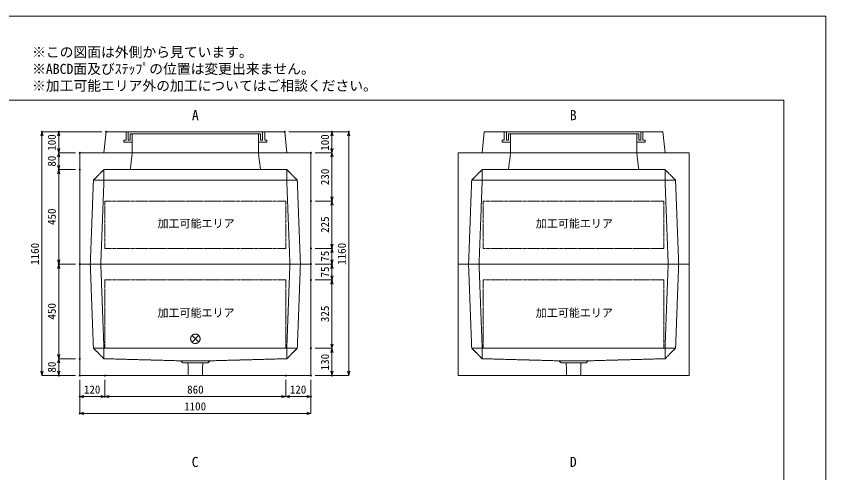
# Model space of a CAD drawing. Units: millimetres, scale not verified. Extents: x -2970 to 2970, y -2100 to 2100.
# Drawn here: x -883 to 2970, y -73 to 2100 of the extents above; entities that cross this region are included whole.
import ezdxf
from ezdxf.enums import TextEntityAlignment as Align

# ---------------------------------------------------------------- set-up
doc = ezdxf.new("R2010")
doc.units = ezdxf.units.MM
doc.header["$LTSCALE"] = 10
doc.header["$PDMODE"] = 32
doc.header["$PDSIZE"] = 5
doc.linetypes.add('LONG_DASHED1', pattern=[7, 6, -1])
doc.linetypes.add('LONG_DOUBLE_CHAIN', pattern=[21.8, 18, -1, 0.6, -0.6, 0.6, -1])
for name, color, linetype, lineweight in [('0-0_D-TTL', 7, 'Continuous', 9), ('0-1_Defpoints', 7, 'Continuous', 9), ('0-3_D-TTL-TXT', 7, 'Continuous', 9), ('0-4_D-STR-TXT', 7, 'Continuous', 9), ('0-5_D-STR-DIM', 3, 'Continuous', 9), ('0-6_0', 7, 'Continuous', 9), ('0-7_D-STR', 7, 'LONG_DASHED1', 9), ('0-8_D-STR-STR4', 134, 'LONG_DASHED1', 9), ('0-A_D-STR-STR5', 1, 'LONG_DOUBLE_CHAIN', 9)]:
    doc.layers.add(name, color=color, linetype=linetype, lineweight=lineweight)
doc.styles.add('ＭＳ ゴシック', font='')
doc.styles.get('ＭＳ ゴシック').set_extended_font_data('MS Gothic')

# ---------------------------------------------------------------- blocks, each defined once
blk = doc.blocks.new('A$C4DE05FD1')
at = {"layer": '0-0_D-TTL', "color": 134}
for p, q in [((2000, 38000), (57400, 38000)), ((57400, 38000), (57400, 2000))]:
    blk.add_line(p, q, dxfattribs=at)
at = {"layer": '0-1_Defpoints', "color": 134}
for p, q in [((0, 42000), (59400, 42000)), ((59400, 42000), (59400, 0))]:
    blk.add_line(p, q, dxfattribs=at)
at = {"layer": '0-3_D-TTL-TXT', "style": 'ＭＳ ゴシック'}
for s, p in [('※この図面は外側から見ています。', (21630.5, 39907.8)), ('※ABCD面及びｽﾃｯﾌﾟの位置は変更出来ません。', (21630.5, 39107.8)), ('※加工可能エリア外の加工についてはご相談ください。', (21630.5, 38307.8))]:
    blk.add_text(s, height=481.1, dxfattribs=at).set_placement(p, align=Align.BOTTOM_LEFT)
blk = doc.blocks.new('_Open30')
at = {"layer": '0-6_0'}
blk.add_line((0, 0), (-10, 0), dxfattribs=at)
blk.add_lwpolyline([(-10, 2.679), (0, 0), (-10, -2.679)], dxfattribs=at)
blk = doc.blocks.new('A$C31CA379A')
at = {"layer": '0-4_D-STR-TXT', "style": 'ＭＳ ゴシック'}
for s, p in [('A', (-162.9, -1095.3)), ('B', (17819.3, -1095.3)), ('C', (-175.7, -17595.3)), ('D', (17819.3, -17595.3))]:
    blk.add_text(s, height=481.1, dxfattribs=at).set_placement(p, align=Align.BOTTOM_LEFT)
blk = doc.blocks.new('A$C019679C0')
at = {"layer": '0-7_D-STR', "linetype": 'Continuous'}
for p, q in [((-4350, 0), (-4250, 1000)), ((4250, 1000), (-4250, 1000)), ((4350, 0), (4250, 1000)), ((-4350, 0), (4350, 0))]:
    blk.add_line(p, q, dxfattribs=at)
at = {"layer": '0-7_D-STR'}
for p, q in [((-3000, 0), (-3000, 900)), ((3000, 900), (3000, 0))]:
    blk.add_line(p, q, dxfattribs=at)
at = {"layer": '0-8_D-STR-STR4'}
for points in [[(-3300, 1000), (-3300, 600), (-3400, 600), (-3400, 500), (-3000, 500)], [(-3000, 900), (-3100, 900), (-3100, 600), (-3200, 600), (-3200, 1000)], [(-3000, 900), (3000, 900), (3100, 900)], [(3300, 1000), (3300, 600), (3400, 600), (3400, 500), (3000, 500)], [(3100, 900), (3100, 600), (3200, 600), (3200, 1000)]]:
    blk.add_lwpolyline(points, dxfattribs=at)
blk = doc.blocks.new('A$C202A5BD5')
at = {"layer": '0-7_D-STR', "linetype": 'Continuous'}
for p, q in [((-5500, 5300), (5500, 5300)), ((-5500, 0), (-5500, 5300)), ((5500, 5300), (5500, 0)), ((-5500, 0), (5500, 0))]:
    blk.add_line(p, q, dxfattribs=at)
at = {"layer": '0-7_D-STR'}
for p, q in [((-3000, 5300), (-3100, 4500)), ((3000, 5300), (3100, 4500)), ((-4850, 4000), (-4350, 4500)), ((4350, 4500), (-4350, 4500)), ((-4350, 4000), (-4350, 4500)), ((4850, 4000), (4350, 4500)), ((4350, 4000), (4350, 4500)), ((-4850, 4000), (-5000, 0)), ((4850, 4000), (-4850, 4000)), ((-4350, 4000), (-4500, 0)), ((4350, 4000), (4500, 0)), ((4850, 4000), (5000, 0))]:
    blk.add_line(p, q, dxfattribs=at)
at = {"layer": '0-A_D-STR-STR5'}
for p, q in [((-4300, 3000), (-4300, 750)), ((4300, 3000), (-4300, 3000)), ((4300, 3000), (4300, 750)), ((4300, 750), (-4300, 750))]:
    blk.add_line(p, q, dxfattribs=at)
blk = doc.blocks.new('A$C6F5C57E3')
at = {"layer": '0-7_D-STR'}
for p, q in [((-5000, 0), (-4850, -4000)), ((-4500, 0), (-4350, -4000)), ((4500, 0), (4350, -4000)), ((5000, 0), (4850, -4000)), ((-4350, -4500), (-4850, -4000)), ((4850, -4000), (-4850, -4000)), ((-4350, -4500), (-4350, -4000)), ((4350, -4500), (4850, -4000)), ((4350, -4500), (4350, -4000)), ((-4350, -4500), (-700, -4600)), ((700, -4600), (-700, -4600)), ((-600, -4690), (-700, -4600)), ((600, -4690), (700, -4600)), ((4350, -4500), (700, -4600)), ((600, -4690), (-600, -4690)), ((-333, -5300), (-352.5, -4690)), ((333, -5300), (352.5, -4690))]:
    blk.add_line(p, q, dxfattribs=at)
at = {"layer": '0-7_D-STR', "linetype": 'Continuous'}
for p, q in [((5500, -5300), (5500, 0)), ((-5500, -5300), (5500, -5300))]:
    blk.add_line(p, q, dxfattribs=at)
blk.add_lwpolyline([(-5500, -5300), (-5500, 0), (5500, 0)], dxfattribs=at)
at = {"layer": '0-A_D-STR-STR5'}
for p, q in [((-4300, -750), (-4300, -4000)), ((4300, -750), (-4300, -750)), ((4300, -750), (4300, -4000)), ((4300, -4000), (-4300, -4000))]:
    blk.add_line(p, q, dxfattribs=at)
blk = doc.blocks.new('A$C1C640AAB')
at = {"layer": '0-A_D-STR-STR5'}
for p, q in [((-159.1, -159.1), (159.1, 159.1)), ((-159.1, 159.1), (159.1, -159.1))]:
    blk.add_line(p, q, dxfattribs=at)
blk.add_circle((0, 0), 225, dxfattribs=at)
blk = doc.blocks.new('A$C5d9fb2c9')
at = {"layer": '0-7_D-STR'}
blk.add_blockref('A$C6F5C57E3', (0, 0), dxfattribs=at)
at = {"layer": '0-A_D-STR-STR5'}
blk.add_blockref('A$C1C640AAB', (0, -3550), dxfattribs=at)

msp = doc.modelspace()

# ---------------------------------------------------------------- linework, layer by layer
at = {"layer": '0-1_Defpoints'}
for p in [(-760, 1550), (-680, 1550), (-455, 1550), (395, 1550), (620, 1550), (700, 1550), (-580, 1450), (520, 1450), (-680, 1370), (-580, 1370), (520, 1220), (620, 1220), (520, 995), (520, 995), (620, 995), (620, 995), (-680, 920), (-580, 920), (520, 920), (520, 920), (620, 920), (520, 845), (620, 845), (520, 520), (520, 520), (-580, 470), (-680, 390), (-580, 390), (-580, 390), (-580, 390), (-460, 390), (400, 390), (520, 390), (520, 390), (520, 390), (620, 390), (-580, 290), (-460, 290), (520, 290), (-580, 210)]:
    msp.add_point(p, dxfattribs=at)
at = {"layer": '0-5_D-STR-DIM'}
for p, q in [((-475, 1550), (-760, 1550)), ((-475, 1550), (-680, 1550)), ((415, 1550), (620, 1550)), ((415, 1550), (700, 1550)), ((-760, 410), (-760, 1530)), ((-680, 1470), (-680, 1530)), ((620, 1470), (620, 1530)), ((700, 410), (700, 1530)), ((-600, 1450), (-680, 1450)), ((-600, 1450), (-680, 1450)), ((-680, 1430), (-680, 1390)), ((540, 1450), (620, 1450)), ((540, 1450), (620, 1450)), ((620, 1430), (620, 1240)), ((-600, 1370), (-680, 1370)), ((-600, 1370), (-680, 1370)), ((-680, 940), (-680, 1350)), ((540, 1220), (620, 1220)), ((540, 1220), (620, 1220)), ((620, 1200), (620, 1015)), ((540, 995), (620, 995)), ((540, 995), (620, 995)), ((620, 940), (620, 975)), ((-600, 920), (-680, 920)), ((-600, 920), (-680, 920)), ((-680, 490), (-680, 900)), ((540, 920), (620, 920)), ((540, 920), (620, 920)), ((620, 865), (620, 900)), ((540, 845), (620, 845)), ((540, 845), (620, 845)), ((620, 540), (620, 825)), ((540, 520), (620, 520)), ((540, 520), (620, 520)), ((-600, 470), (-680, 470)), ((-600, 470), (-680, 470)), ((620, 500), (620, 410)), ((-680, 450), (-680, 410)), ((-600, 390), (-760, 390)), ((-600, 390), (-680, 390)), ((540, 390), (620, 390)), ((540, 390), (700, 390)), ((-580, 370), (-580, 210)), ((-580, 370), (-580, 290)), ((-460, 370), (-460, 290)), ((-460, 370), (-460, 290)), ((400, 370), (400, 290)), ((400, 370), (400, 290)), ((520, 370), (520, 290)), ((520, 370), (520, 210)), ((-480, 290), (-560, 290)), ((380, 290), (-440, 290)), ((420, 290), (500, 290)), ((500, 210), (-560, 210))]:
    msp.add_line(p, q, dxfattribs=at)

# ---------------------------------------------------------------- block references
at = {"layer": '0-0_D-TTL', "xscale": 0.1, "yscale": 0.1}
msp.add_blockref('A$C4DE05FD1', (-2970, -2100), dxfattribs=at)
at = {"layer": '0-4_D-STR-TXT', "xscale": 0.1, "yscale": 0.1}
msp.add_blockref('A$C31CA379A', (-30, 1700), dxfattribs=at)
at = {"layer": '0-5_D-STR-DIM', "xscale": 2, "yscale": 2}
for p, rotation in [((-760, 1550), 90), ((-680, 1550), 90), ((620, 1550), 90), ((700, 1550), 90), ((-680, 1450), 270), ((620, 1450), 270), ((-680, 1450), 90), ((620, 1450), 90), ((-680, 1370), 270), ((-680, 1370), 90), ((620, 1220), 270), ((620, 1220), 90), ((620, 995), 270), ((620, 995), 90), ((-680, 920), 270), ((620, 920), 270), ((-680, 920), 90), ((620, 920), 90), ((620, 845), 270), ((620, 845), 90), ((620, 520), 270), ((620, 520), 90), ((-680, 470), 270), ((-680, 470), 90), ((-760, 390), 270), ((-680, 390), 270), ((620, 390), 270), ((700, 390), 270), ((-580, 290), 180), ((-460, 290), 180), ((400, 290), 180), ((-580, 210), 180)]:
    msp.add_blockref('_Open30', p, dxfattribs=dict(at, rotation=rotation))
for p in [(-460, 290), (400, 290), (520, 290), (520, 210)]:
    msp.add_blockref('_Open30', p, dxfattribs=at)
at = {"layer": '0-7_D-STR', "xscale": 0.1, "yscale": 0.1}
for name, p in [('A$C019679C0', (-30, 1450)), ('A$C019679C0', (1770, 1450)), ('A$C202A5BD5', (-30, 920)), ('A$C202A5BD5', (1770, 920)), ('A$C5d9fb2c9', (-30, 920)), ('A$C6F5C57E3', (1770, 920))]:
    msp.add_blockref(name, p, dxfattribs=at)

# ---------------------------------------------------------------- texts
at = {"layer": '0-5_D-STR-DIM', "style": 'ＭＳ ゴシック'}
for s, p in [('100', (-682.6, 1459.48)), ('100', (617.4, 1459.48)), ('80', (-682.6, 1383.9)), ('230', (617.4, 1295.8)), ('450', (-682.6, 1106.2)), ('225', (617.4, 1068.82)), ('1160', (-762.6, 916.48)), ('1160', (697.4, 916.48)), ('75', (617.4, 931.42)), ('75', (617.4, 856.42)), ('450', (-682.6, 656.2)), ('325', (617.4, 643.92)), ('130', (617.4, 414.48)), ('80', (-682.6, 403.9))]:
    msp.add_text(s, height=38.49, rotation=90, dxfattribs=at).set_placement(p, align=Align.BOTTOM_LEFT)
for s, p in [('120', (-560.52, 292.6)), ('860', (-69.1, 292.6)), ('120', (419.48, 292.6)), ('1100', (-83.52, 212.6))]:
    msp.add_text(s, height=38.49, dxfattribs=at).set_placement(p, align=Align.BOTTOM_LEFT)
at = {"layer": '0-A_D-STR-STR5', "style": 'ＭＳ ゴシック'}
for p in [(-210.48, 1082.47), (1589.52, 1082.47), (-210.48, 657.47), (1589.52, 657.47)]:
    msp.add_text('加工可能エリア', height=38.49, dxfattribs=at).set_placement(p, align=Align.BOTTOM_LEFT)

doc.saveas('drawing.dxf')
